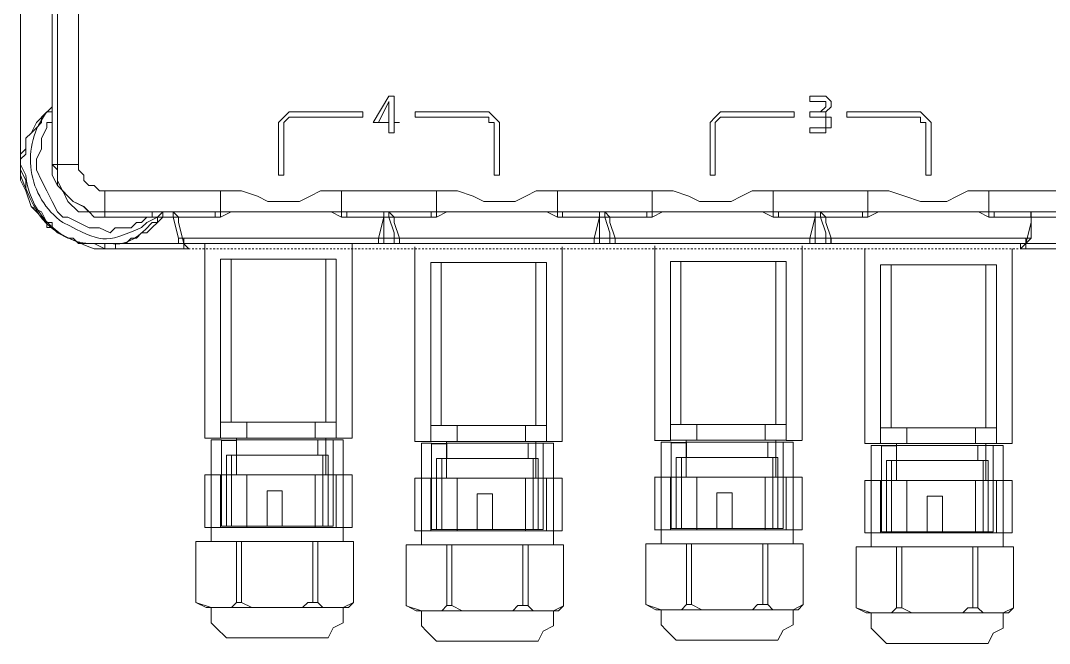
# Model space of a CAD drawing. Header units: millimetres. Extents: x 3165 to 8716, y -1118 to 2802.
# Drawn here: x 8301.3 to 8359.4, y 1011.1 to 1046.4 of the extents above; entities that cross this region are included whole.
import ezdxf

# ---------------------------------------------------------------- set-up
doc = ezdxf.new("R2010")
doc.units = ezdxf.units.MM
doc.linetypes.add('PDF_IMPORT', pattern=[1, 0.8, -0.2])
doc.layers.add('PDF_Geometry', color=7, linetype='Continuous', true_color=0x1f1916)

msp = doc.modelspace()

# ---------------------------------------------------------------- linework, layer by layer
for p, q in [((8312.593, 1022.642), (8313.464, 1022.642)), ((8324.472, 1022.457), (8325.343, 1022.457)), ((8338.021, 1022.518), (8338.893, 1022.518)), ((8349.901, 1022.333), (8350.772, 1022.333))]:
    msp.add_line(p, q)
at = {"layer": 'PDF_Geometry', "color": 0, "linetype": 'PDF_IMPORT', "lineweight": 15, "ltscale": 0.287125}
msp.add_lwpolyline([(8301.254, 1038.227), (8301.254, 1129.558)], dxfattribs=at)
at = {"layer": 'PDF_Geometry', "color": 0, "lineweight": 15}
for points in [[(8304.523, 1113.492), (8304.523, 1076.9), (8304.523, 1074.223), (8304.523, 1038.227), (8304.523, 1037.929), (8304.821, 1037.633), (8304.821, 1037.335), (8305.119, 1037.037), (8305.416, 1037.037), (8305.714, 1036.739), (8306.012, 1036.739), (8312.555, 1036.739)], [(8303.333, 1074.221), (8303.333, 1073.627), (8303.333, 1038.226), (8304.522, 1038.226)], [(8302.443, 1047.153), (8301.849, 1047.449), (8301.253, 1047.153), (8301.253, 1038.822)], [(8301.254, 1038.823), (8301.254, 1047.154), (8301.254, 1047.451), (8301.552, 1047.451)], [(8303.039, 1047.752), (8303.039, 1041.207), (8303.039, 1040.909), (8303.039, 1039.718), (8303.039, 1039.422), (8303.039, 1039.124), (8303.039, 1038.231)], [(8303.039, 1041.502), (8303.039, 1047.452)], [(8303.039, 1041.5), (8303.039, 1041.204), (8303.039, 1041.5)], [(8303.038, 1039.419), (8303.038, 1040.608), (8302.741, 1040.608), (8302.741, 1040.311), (8302.443, 1039.715), (8302.443, 1039.121), (8302.145, 1038.527), (8302.145, 1037.931), (8302.443, 1037.336), (8302.741, 1036.74), (8303.038, 1036.146), (8303.336, 1035.551), (8303.634, 1035.253), (8303.93, 1035.253), (8304.525, 1034.955), (8305.121, 1034.659), (8305.715, 1034.659), (8306.31, 1034.361), (8306.608, 1034.659), (8307.5, 1034.659), (8307.798, 1034.955), (8308.095, 1034.955), (8308.393, 1035.253)], [(8303.038, 1040.609), (8303.038, 1040.907)], [(8303.038, 1039.717), (8303.038, 1039.42)], [(8303.041, 1038.226), (8303.041, 1039.416), (8303.041, 1039.118)], [(8301.254, 1038.824), (8301.254, 1038.23), (8301.254, 1037.932), (8301.552, 1037.338), (8301.552, 1036.742), (8301.85, 1035.849), (8302.445, 1035.553), (8302.743, 1034.957), (8303.039, 1034.957), (8303.039, 1034.66), (8303.337, 1034.362), (8303.932, 1034.064), (8304.23, 1034.064), (8304.526, 1033.768), (8306.015, 1033.768), (8306.015, 1033.47)], [(8306.015, 1033.769), (8306.015, 1033.471), (8305.419, 1033.769), (8304.526, 1033.769), (8304.23, 1034.066), (8303.932, 1034.066), (8303.337, 1034.364), (8303.039, 1034.662), (8302.743, 1034.662), (8302.743, 1034.958), (8301.85, 1035.851), (8301.552, 1036.743), (8301.254, 1037.339), (8301.254, 1038.231)], [(8301.254, 1037.634), (8301.254, 1038.229), (8301.552, 1037.634)], [(8303.337, 1038.23), (8303.039, 1038.23), (8303.337, 1037.932), (8303.337, 1037.04), (8304.23, 1036.147), (8304.824, 1035.849), (8305.122, 1035.553), (8306.015, 1035.553)], [(8306.016, 1035.252), (8305.42, 1035.252), (8305.124, 1035.55), (8304.528, 1035.55), (8303.933, 1036.144), (8303.637, 1036.739), (8303.339, 1037.037), (8303.041, 1037.633), (8303.041, 1038.227)], [(8306.01, 1035.548), (8305.118, 1035.548), (8304.82, 1035.845), (8304.225, 1036.143), (8303.631, 1036.737), (8303.333, 1037.333), (8303.333, 1038.226)], [(8312.554, 1035.548), (8312.256, 1035.548), (8306.01, 1035.548), (8306.01, 1036.737)], [(8312.557, 1035.553), (8312.557, 1036.742), (8313.747, 1036.742), (8314.64, 1036.445), (8315.234, 1036.147), (8317.019, 1036.147), (8317.613, 1036.445), (8318.208, 1036.742), (8319.398, 1036.742), (8319.398, 1035.553)], [(8319.397, 1036.739), (8324.752, 1036.739)], [(8325.049, 1035.553), (8324.753, 1035.553), (8324.753, 1036.742), (8325.942, 1036.742), (8326.834, 1036.445), (8327.43, 1036.147), (8329.215, 1036.147), (8329.81, 1036.445), (8330.404, 1036.742), (8331.595, 1036.742), (8331.595, 1035.553), (8331.297, 1035.553)], [(8331.593, 1036.739), (8336.946, 1036.739)], [(8337.244, 1035.553), (8336.946, 1035.553), (8336.946, 1036.742), (8338.137, 1036.742), (8339.029, 1036.445), (8339.624, 1036.147), (8341.408, 1036.147), (8342.004, 1036.445), (8342.599, 1036.742), (8343.788, 1036.742), (8343.788, 1035.553), (8343.491, 1035.553)], [(8343.788, 1036.739), (8349.142, 1036.739)], [(8349.44, 1035.553), (8349.142, 1035.553), (8349.142, 1036.742), (8350.333, 1036.742), (8351.225, 1036.445), (8352.118, 1036.147), (8353.605, 1036.147), (8354.199, 1036.445), (8354.795, 1036.742), (8355.984, 1036.742), (8355.984, 1035.553), (8355.686, 1035.553)], [(8355.984, 1036.739), (8369.073, 1036.739)], [(8306.015, 1035.556), (8308.692, 1035.556), (8309.286, 1035.556)], [(8308.692, 1034.955), (8308.988, 1034.955), (8308.988, 1035.253), (8309.286, 1035.253), (8308.394, 1034.361), (8308.096, 1034.361), (8307.8, 1034.063), (8307.502, 1034.063), (8307.204, 1033.766), (8306.609, 1033.766), (8306.015, 1033.766)], [(8306.313, 1035.253), (8306.016, 1035.253), (8306.016, 1035.551)], [(8310.179, 1034.955), (8310.179, 1035.253), (8309.881, 1035.253), (8310.179, 1034.063), (8310.179, 1033.766), (8310.475, 1033.766), (8310.179, 1033.766), (8310.179, 1034.063), (8310.179, 1033.766), (8310.475, 1033.766), (8310.179, 1033.766), (8310.179, 1034.063), (8310.179, 1033.766), (8310.475, 1033.766), (8310.179, 1033.766), (8310.179, 1034.063), (8310.179, 1033.766), (8310.475, 1033.766), (8310.179, 1033.766), (8310.179, 1034.063), (8310.179, 1033.766), (8310.475, 1033.766), (8310.179, 1033.766), (8310.179, 1034.063), (8310.179, 1033.766), (8310.475, 1033.766), (8310.179, 1033.766), (8310.179, 1034.063), (8310.179, 1033.766), (8310.475, 1033.766), (8310.179, 1033.766), (8310.179, 1034.063), (8310.179, 1033.766), (8310.475, 1033.766), (8310.179, 1033.766), (8310.179, 1034.063), (8310.179, 1033.766), (8310.475, 1033.766), (8310.179, 1033.766), (8310.179, 1034.063), (8310.179, 1033.766), (8310.475, 1033.766), (8310.179, 1033.766), (8310.179, 1034.063), (8310.179, 1033.766), (8310.475, 1033.766), (8306.609, 1033.766)], [(8308.393, 1035.256), (8308.987, 1035.256), (8308.393, 1034.958), (8308.095, 1034.662)], [(8308.693, 1035.551), (8308.693, 1035.253), (8308.395, 1035.253), (8308.098, 1035.253)], [(8309.285, 1035.554), (8308.987, 1035.256)], [(8308.987, 1035.253), (8309.285, 1035.253), (8309.285, 1035.551), (8309.879, 1035.551), (8310.177, 1035.253)], [(8309.879, 1035.253), (8309.285, 1035.253)], [(8312.259, 1035.551), (8309.879, 1035.551)], [(8312.259, 1035.551), (8309.879, 1035.551)], [(8312.259, 1035.551), (8309.879, 1035.551)], [(8312.259, 1035.551), (8309.879, 1035.551)], [(8312.259, 1035.551), (8309.879, 1035.551)], [(8312.259, 1035.551), (8309.879, 1035.551)], [(8312.259, 1035.551), (8309.879, 1035.551)], [(8312.259, 1035.551), (8309.879, 1035.551)], [(8312.259, 1035.551), (8309.879, 1035.551)], [(8312.259, 1035.551), (8309.879, 1035.551)], [(8312.26, 1035.556), (8309.881, 1035.556)], [(8312.26, 1035.556), (8309.881, 1035.556)], [(8312.26, 1035.556), (8309.881, 1035.556)], [(8310.179, 1035.253), (8309.881, 1035.253), (8309.881, 1035.551)], [(8312.557, 1035.255), (8312.259, 1035.255), (8310.177, 1035.255), (8310.177, 1034.957), (8310.474, 1033.768), (8310.474, 1034.064), (8310.772, 1034.064)], [(8312.259, 1035.255), (8312.259, 1035.553)], [(8313.151, 1035.553), (8312.557, 1035.255), (8312.557, 1035.553), (8312.855, 1035.553)], [(8319.1, 1035.553), (8319.398, 1035.553), (8319.398, 1035.255), (8318.804, 1035.553)], [(8319.397, 1035.548), (8319.695, 1035.548), (8324.454, 1035.548), (8324.752, 1035.548)], [(8321.183, 1034.064), (8321.481, 1034.064), (8321.778, 1035.255), (8321.481, 1035.255), (8319.696, 1035.255), (8319.398, 1035.255)], [(8319.695, 1035.553), (8319.695, 1035.255)], [(8321.778, 1035.551), (8319.696, 1035.551)], [(8321.778, 1035.551), (8319.696, 1035.551)], [(8321.778, 1035.551), (8319.696, 1035.551)], [(8321.778, 1035.551), (8319.696, 1035.551)], [(8321.778, 1035.551), (8319.696, 1035.551)], [(8321.778, 1035.551), (8319.696, 1035.551)], [(8321.778, 1035.551), (8319.696, 1035.551)], [(8321.778, 1035.551), (8319.696, 1035.551)], [(8321.778, 1035.551), (8319.696, 1035.551)], [(8321.778, 1035.551), (8319.696, 1035.551)], [(8321.778, 1035.551), (8319.696, 1035.551)], [(8321.778, 1035.551), (8319.696, 1035.551)], [(8321.778, 1035.551), (8319.696, 1035.551)], [(8321.778, 1035.551), (8319.696, 1035.551)], [(8321.778, 1035.551), (8319.696, 1035.551)], [(8321.778, 1035.551), (8319.696, 1035.551)], [(8321.778, 1035.551), (8319.696, 1035.551)], [(8321.778, 1035.551), (8321.778, 1035.253), (8321.481, 1035.253)], [(8321.778, 1035.551), (8322.076, 1035.551)], [(8322.374, 1035.253), (8322.076, 1035.253), (8321.778, 1035.253), (8321.778, 1034.063), (8322.374, 1034.063), (8322.374, 1034.361), (8322.076, 1035.253), (8322.374, 1035.253), (8322.076, 1035.551)], [(8321.779, 1035.551), (8321.779, 1035.253), (8322.077, 1035.253), (8322.077, 1035.551)], [(8324.455, 1035.551), (8322.076, 1035.551)], [(8324.455, 1035.551), (8322.076, 1035.551)], [(8324.455, 1035.551), (8322.076, 1035.551)], [(8324.455, 1035.551), (8322.076, 1035.551)], [(8324.455, 1035.551), (8322.076, 1035.551)], [(8324.455, 1035.551), (8322.076, 1035.551)], [(8324.455, 1035.551), (8322.076, 1035.551)], [(8324.455, 1035.551), (8322.076, 1035.551)], [(8324.455, 1035.551), (8322.076, 1035.551)], [(8324.455, 1035.551), (8322.076, 1035.551)], [(8324.455, 1035.551), (8322.076, 1035.551)], [(8324.456, 1035.55), (8322.077, 1035.55)], [(8324.456, 1035.55), (8322.077, 1035.55)], [(8324.753, 1035.255), (8324.455, 1035.255), (8322.374, 1035.255), (8322.374, 1034.957), (8322.67, 1034.064), (8322.968, 1034.064)], [(8324.454, 1035.255), (8324.454, 1035.553)], [(8325.347, 1035.553), (8324.753, 1035.255), (8324.753, 1035.553)], [(8331.595, 1035.553), (8331.595, 1035.255), (8330.999, 1035.553)], [(8331.59, 1035.548), (8331.887, 1035.548), (8336.647, 1035.548), (8336.943, 1035.548)], [(8333.379, 1034.064), (8333.676, 1034.064), (8333.974, 1035.255), (8331.891, 1035.255), (8331.595, 1035.255)], [(8331.89, 1035.553), (8331.89, 1035.255)], [(8333.974, 1035.551), (8331.891, 1035.551)], [(8333.974, 1035.551), (8331.891, 1035.551)], [(8333.974, 1035.551), (8331.891, 1035.551)], [(8333.974, 1035.551), (8331.891, 1035.551)], [(8333.974, 1035.551), (8331.891, 1035.551)], [(8333.974, 1035.551), (8331.891, 1035.551)], [(8333.974, 1035.551), (8331.891, 1035.551)], [(8333.974, 1035.551), (8331.891, 1035.551)], [(8333.974, 1035.551), (8331.891, 1035.551)], [(8333.974, 1035.551), (8331.891, 1035.551)], [(8333.974, 1035.551), (8331.891, 1035.551)], [(8333.974, 1035.551), (8331.891, 1035.551)], [(8333.974, 1035.551), (8331.891, 1035.551)], [(8333.974, 1035.551), (8331.891, 1035.551)], [(8333.974, 1035.551), (8331.891, 1035.551)], [(8333.974, 1035.551), (8331.891, 1035.551)], [(8333.974, 1035.551), (8331.891, 1035.551)], [(8333.974, 1035.551), (8331.891, 1035.551)], [(8333.974, 1035.551), (8331.891, 1035.551)], [(8333.974, 1035.551), (8331.891, 1035.551)], [(8333.974, 1035.551), (8331.891, 1035.551)], [(8333.974, 1035.551), (8334.272, 1035.551)], [(8333.974, 1035.551), (8333.974, 1035.253), (8334.272, 1035.253), (8334.568, 1035.253), (8334.272, 1035.551)], [(8333.975, 1035.551), (8333.975, 1035.253)], [(8336.651, 1035.551), (8334.272, 1035.551)], [(8336.651, 1035.551), (8334.272, 1035.551)], [(8336.651, 1035.551), (8334.272, 1035.551)], [(8336.651, 1035.551), (8334.272, 1035.551)], [(8336.651, 1035.551), (8334.272, 1035.551)], [(8336.651, 1035.551), (8334.272, 1035.551)], [(8336.651, 1035.551), (8334.272, 1035.551)], [(8336.651, 1035.551), (8334.272, 1035.551)], [(8336.651, 1035.551), (8334.272, 1035.551)], [(8336.651, 1035.551), (8334.272, 1035.551)], [(8336.651, 1035.551), (8334.272, 1035.551)], [(8336.651, 1035.551), (8334.272, 1035.551)], [(8336.651, 1035.551), (8334.272, 1035.551)], [(8336.651, 1035.551), (8334.272, 1035.551)], [(8336.651, 1035.551), (8334.272, 1035.551)], [(8336.651, 1035.551), (8334.272, 1035.551)], [(8336.651, 1035.551), (8334.272, 1035.551)], [(8334.57, 1035.253), (8334.273, 1035.253), (8334.273, 1035.551)], [(8336.948, 1035.255), (8336.651, 1035.255), (8334.568, 1035.255), (8334.568, 1034.957), (8334.866, 1034.064), (8335.461, 1034.064)], [(8336.65, 1035.255), (8336.65, 1035.553)], [(8337.542, 1035.553), (8336.946, 1035.255), (8336.946, 1035.553)], [(8343.788, 1035.553), (8343.788, 1035.255), (8343.193, 1035.553)], [(8343.785, 1035.548), (8344.083, 1035.548), (8348.843, 1035.548), (8349.14, 1035.548)], [(8345.574, 1034.064), (8345.872, 1034.064), (8346.17, 1035.255), (8344.087, 1035.255), (8343.789, 1035.255)], [(8344.086, 1035.553), (8344.086, 1035.255)], [(8346.169, 1035.551), (8344.086, 1035.551)], [(8346.169, 1035.551), (8344.086, 1035.551)], [(8346.169, 1035.551), (8344.086, 1035.551)], [(8346.169, 1035.551), (8344.086, 1035.551)], [(8346.169, 1035.551), (8344.086, 1035.551)], [(8346.169, 1035.551), (8344.086, 1035.551)], [(8346.169, 1035.551), (8344.086, 1035.551)], [(8346.169, 1035.551), (8344.086, 1035.551)], [(8346.169, 1035.551), (8344.086, 1035.551)], [(8346.169, 1035.551), (8344.086, 1035.551)], [(8346.169, 1035.551), (8344.086, 1035.551)], [(8346.169, 1035.551), (8344.086, 1035.551)], [(8346.169, 1035.551), (8344.086, 1035.551)], [(8346.169, 1035.551), (8344.086, 1035.551)], [(8346.169, 1035.551), (8344.086, 1035.551)], [(8346.169, 1035.551), (8344.086, 1035.551)], [(8346.169, 1035.551), (8344.086, 1035.551)], [(8346.169, 1035.551), (8344.086, 1035.551)], [(8346.169, 1035.551), (8344.086, 1035.551)], [(8346.169, 1035.551), (8344.086, 1035.551)], [(8346.169, 1035.551), (8344.086, 1035.551)], [(8346.169, 1035.551), (8346.465, 1035.551)], [(8346.17, 1034.063), (8346.17, 1035.253), (8346.17, 1035.551), (8346.17, 1035.253), (8346.467, 1035.253), (8346.467, 1035.551)], [(8346.467, 1035.252), (8346.17, 1035.252)], [(8348.846, 1035.551), (8346.465, 1035.551)], [(8348.846, 1035.551), (8346.465, 1035.551)], [(8348.846, 1035.551), (8346.465, 1035.551)], [(8348.846, 1035.551), (8346.465, 1035.551)], [(8348.846, 1035.551), (8346.465, 1035.551)], [(8348.846, 1035.551), (8346.465, 1035.551)], [(8348.846, 1035.551), (8346.465, 1035.551)], [(8348.846, 1035.551), (8346.465, 1035.551)], [(8348.846, 1035.551), (8346.465, 1035.551)], [(8348.846, 1035.551), (8346.465, 1035.551)], [(8348.846, 1035.551), (8346.465, 1035.551)], [(8348.846, 1035.551), (8346.465, 1035.551)], [(8348.846, 1035.551), (8346.465, 1035.551)], [(8348.846, 1035.551), (8346.465, 1035.551)], [(8348.846, 1035.551), (8346.465, 1035.551)], [(8348.846, 1035.551), (8346.465, 1035.551)], [(8348.846, 1035.551), (8346.465, 1035.551)], [(8346.467, 1035.253), (8346.765, 1035.253), (8346.467, 1035.253), (8346.765, 1034.361), (8346.765, 1034.063)], [(8346.766, 1035.253), (8346.468, 1035.551)], [(8349.144, 1035.255), (8348.847, 1035.255), (8346.765, 1035.255), (8346.765, 1034.957), (8347.063, 1034.064), (8347.359, 1034.064)], [(8348.846, 1035.255), (8348.846, 1035.553)], [(8349.737, 1035.553), (8349.142, 1035.255), (8349.142, 1035.553)], [(8355.984, 1035.553), (8355.984, 1035.255), (8355.39, 1035.553)], [(8355.98, 1035.55), (8356.278, 1035.55), (8368.77, 1035.55), (8369.068, 1035.55)], [(8357.77, 1034.064), (8358.068, 1034.064), (8358.068, 1033.768), (8358.365, 1034.957), (8358.365, 1035.255), (8356.283, 1035.255), (8355.985, 1035.255)], [(8356.282, 1035.553), (8356.282, 1035.255)], [(8358.363, 1035.551), (8356.282, 1035.551)], [(8358.363, 1035.551), (8356.282, 1035.551)], [(8358.363, 1035.551), (8356.282, 1035.551)], [(8358.363, 1035.551), (8356.282, 1035.551)], [(8358.363, 1035.551), (8356.282, 1035.551)], [(8358.363, 1035.551), (8356.282, 1035.551)], [(8358.363, 1035.551), (8356.282, 1035.551)], [(8358.363, 1035.551), (8356.282, 1035.551)], [(8358.363, 1035.551), (8356.282, 1035.551)], [(8358.363, 1035.551), (8356.282, 1035.551)], [(8358.363, 1035.551), (8356.282, 1035.551)], [(8358.363, 1035.551), (8356.282, 1035.551)], [(8358.363, 1035.551), (8356.282, 1035.551)], [(8358.363, 1035.551), (8356.282, 1035.551)], [(8358.363, 1035.551), (8356.282, 1035.551)], [(8358.363, 1035.551), (8356.282, 1035.551)], [(8358.363, 1035.551), (8356.282, 1035.551)], [(8358.068, 1033.766), (8358.068, 1034.063), (8358.365, 1034.063), (8358.068, 1033.766), (8358.365, 1034.063), (8358.068, 1033.766), (8358.365, 1034.063), (8358.068, 1033.766), (8358.365, 1034.063), (8358.068, 1033.766), (8358.365, 1034.063), (8358.068, 1033.766), (8358.365, 1034.063), (8358.068, 1033.766), (8358.365, 1034.063), (8358.068, 1033.766), (8358.365, 1034.063), (8358.068, 1033.766), (8358.365, 1034.063), (8358.068, 1033.766), (8358.365, 1034.063), (8358.068, 1033.766), (8358.365, 1034.063), (8358.365, 1035.253), (8358.365, 1034.955)], [(8358.363, 1035.551), (8358.363, 1035.253)], [(8358.363, 1035.551), (8360.744, 1035.551), (8361.041, 1035.551), (8361.339, 1035.551)], [(8360.746, 1035.253), (8360.448, 1035.253), (8358.365, 1035.253), (8358.365, 1035.551)], [(8310.475, 1033.766), (8310.475, 1034.063), (8310.179, 1034.063)], [(8321.778, 1033.766), (8321.778, 1034.063), (8321.481, 1034.063), (8321.481, 1033.766), (8321.481, 1034.063), (8321.481, 1033.766), (8321.183, 1033.766), (8310.474, 1033.766), (8310.474, 1033.468), (8310.772, 1033.468)], [(8322.374, 1033.766), (8322.374, 1034.063), (8322.67, 1034.063), (8322.67, 1033.766), (8322.67, 1034.063)], [(8322.67, 1034.063), (8322.67, 1033.766), (8322.968, 1033.766)], [(8333.379, 1033.766), (8333.676, 1033.766), (8333.676, 1034.063)], [(8333.676, 1034.063), (8333.676, 1033.766), (8333.676, 1034.063), (8333.974, 1034.063)], [(8333.974, 1033.766), (8333.974, 1034.063)], [(8334.568, 1033.766), (8334.568, 1034.063), (8334.866, 1034.063), (8334.866, 1033.766), (8334.866, 1034.063)], [(8334.866, 1034.063), (8334.866, 1033.766), (8335.164, 1033.766)], [(8345.574, 1033.766), (8345.872, 1033.766), (8345.872, 1034.063)], [(8345.872, 1034.061), (8345.872, 1033.765), (8345.872, 1034.061), (8346.17, 1034.061), (8346.17, 1033.765)], [(8346.169, 1034.063), (8346.763, 1034.063)], [(8346.765, 1033.765), (8346.765, 1034.061), (8347.063, 1034.061), (8347.063, 1033.765), (8347.063, 1034.061)], [(8347.057, 1034.061), (8347.057, 1033.765), (8347.353, 1033.765)], [(8358.365, 1034.063), (8358.068, 1033.766), (8361.935, 1033.766)], [(8305.122, 1033.766), (8306.015, 1033.766), (8306.311, 1033.766)], [(8305.419, 1033.468), (8306.015, 1033.468)], [(8306.016, 1033.47), (8305.718, 1033.47)], [(8310.471, 1033.766), (8310.769, 1033.468), (8306.605, 1033.468), (8306.01, 1033.468)], [(8306.609, 1033.47), (8306.609, 1033.768)], [(8321.179, 1033.765), (8310.47, 1033.765)], [(8321.179, 1033.765), (8310.47, 1033.765)], [(8321.179, 1033.765), (8310.47, 1033.765)], [(8321.179, 1033.765), (8310.47, 1033.765)], [(8321.179, 1033.765), (8310.47, 1033.765)], [(8321.179, 1033.765), (8310.47, 1033.765)], [(8321.179, 1033.765), (8310.47, 1033.765)], [(8321.179, 1033.765), (8310.47, 1033.765)], [(8321.179, 1033.765), (8310.47, 1033.765)], [(8321.179, 1033.765), (8310.47, 1033.765)], [(8321.179, 1033.765), (8310.47, 1033.765)], [(8321.179, 1033.765), (8310.47, 1033.765)], [(8321.179, 1033.765), (8310.47, 1033.765)], [(8321.179, 1033.765), (8310.47, 1033.765)], [(8321.179, 1033.765), (8310.47, 1033.765)], [(8321.179, 1033.765), (8310.47, 1033.765)], [(8310.773, 1033.47), (8310.475, 1033.47), (8310.475, 1033.768)], [(8311.07, 1033.766), (8311.664, 1033.766)], [(8311.07, 1033.766), (8311.664, 1033.766)], [(8311.07, 1033.766), (8311.664, 1033.766)], [(8311.07, 1033.766), (8311.664, 1033.766)], [(8311.07, 1033.766), (8311.664, 1033.766)], [(8311.07, 1033.766), (8311.664, 1033.766)], [(8311.07, 1033.766), (8311.664, 1033.766)], [(8311.07, 1033.766), (8311.664, 1033.766)], [(8311.07, 1033.766), (8311.664, 1033.766)], [(8311.07, 1033.766), (8311.664, 1033.766)], [(8311.07, 1033.766), (8311.664, 1033.766)], [(8311.07, 1033.766), (8311.664, 1033.766)], [(8311.07, 1033.766), (8311.664, 1033.766)], [(8311.07, 1033.766), (8311.664, 1033.766)], [(8311.07, 1033.766), (8311.664, 1033.766)], [(8311.07, 1033.766), (8311.664, 1033.766)], [(8311.07, 1033.766), (8311.664, 1033.766)], [(8320.589, 1033.766), (8311.07, 1033.766)], [(8320.589, 1033.766), (8311.07, 1033.766)], [(8320.589, 1033.766), (8311.07, 1033.766)], [(8320.589, 1033.766), (8311.07, 1033.766)], [(8320.589, 1033.766), (8311.07, 1033.766)], [(8320.589, 1033.766), (8311.07, 1033.766)], [(8320.589, 1033.766), (8311.07, 1033.766)], [(8320.589, 1033.766), (8311.07, 1033.766)], [(8320.589, 1033.766), (8311.07, 1033.766)], [(8320.589, 1033.766), (8311.07, 1033.766)], [(8320.589, 1033.766), (8311.07, 1033.766)], [(8320.589, 1033.766), (8311.07, 1033.766)], [(8320.589, 1033.766), (8311.07, 1033.766)], [(8320.589, 1033.766), (8311.07, 1033.766)], [(8320.589, 1033.766), (8311.07, 1033.766)], [(8320.589, 1033.766), (8311.07, 1033.766)], [(8320.589, 1033.766), (8311.07, 1033.766)], [(8320.589, 1033.766), (8311.07, 1033.766)], [(8320.589, 1033.766), (8311.07, 1033.766)], [(8320.589, 1033.766), (8311.07, 1033.766)], [(8320.589, 1033.766), (8311.07, 1033.766)], [(8311.666, 1033.766), (8311.666, 1022.759)], [(8319.993, 1033.766), (8320.589, 1033.766)], [(8319.993, 1033.766), (8320.589, 1033.766)], [(8319.993, 1033.766), (8320.589, 1033.766)], [(8319.993, 1033.766), (8320.589, 1033.766)], [(8319.993, 1033.766), (8320.589, 1033.766)], [(8319.993, 1033.766), (8320.589, 1033.766)], [(8319.993, 1033.766), (8320.589, 1033.766)], [(8319.993, 1033.766), (8320.589, 1033.766)], [(8319.993, 1033.766), (8320.589, 1033.766)], [(8319.993, 1033.766), (8320.589, 1033.766)], [(8319.993, 1033.766), (8320.589, 1033.766)], [(8319.993, 1033.766), (8320.589, 1033.766)], [(8319.993, 1033.766), (8320.589, 1033.766)], [(8319.993, 1033.766), (8320.589, 1033.766)], [(8319.993, 1033.766), (8320.589, 1033.766)], [(8319.993, 1033.766), (8320.589, 1033.766)], [(8319.993, 1033.766), (8320.589, 1033.766)], [(8319.993, 1033.766), (8320.589, 1033.766)], [(8319.993, 1033.766), (8320.589, 1033.766)], [(8319.993, 1033.766), (8320.589, 1033.766)], [(8319.993, 1033.766), (8320.589, 1033.766)], [(8319.994, 1022.759), (8319.994, 1033.766)], [(8322.965, 1033.766), (8322.371, 1033.766), (8321.775, 1033.766), (8321.18, 1033.766)], [(8333.379, 1033.766), (8322.968, 1033.766)], [(8333.379, 1033.766), (8322.968, 1033.766)], [(8333.379, 1033.766), (8322.968, 1033.766)], [(8333.379, 1033.766), (8322.968, 1033.766)], [(8333.379, 1033.766), (8322.968, 1033.766)], [(8333.379, 1033.766), (8322.968, 1033.766)], [(8333.379, 1033.766), (8322.968, 1033.766)], [(8333.379, 1033.766), (8322.968, 1033.766)], [(8333.379, 1033.766), (8322.968, 1033.766)], [(8333.379, 1033.766), (8322.968, 1033.766)], [(8333.379, 1033.766), (8322.968, 1033.766)], [(8333.379, 1033.766), (8322.968, 1033.766)], [(8333.379, 1033.766), (8322.968, 1033.766)], [(8333.379, 1033.766), (8322.968, 1033.766)], [(8333.379, 1033.766), (8322.968, 1033.766)], [(8333.379, 1033.766), (8322.968, 1033.766)], [(8333.379, 1033.766), (8322.968, 1033.766)], [(8323.265, 1033.766), (8323.859, 1033.766)], [(8323.265, 1033.766), (8323.859, 1033.766)], [(8323.265, 1033.766), (8323.859, 1033.766)], [(8323.265, 1033.766), (8323.859, 1033.766)], [(8323.265, 1033.766), (8323.859, 1033.766)], [(8323.265, 1033.766), (8323.859, 1033.766)], [(8323.265, 1033.766), (8323.859, 1033.766)], [(8323.265, 1033.766), (8323.859, 1033.766)], [(8323.265, 1033.766), (8323.859, 1033.766)], [(8323.265, 1033.766), (8323.859, 1033.766)], [(8323.265, 1033.766), (8323.859, 1033.766)], [(8323.265, 1033.766), (8323.859, 1033.766)], [(8323.265, 1033.766), (8323.859, 1033.766)], [(8323.265, 1033.766), (8323.859, 1033.766)], [(8323.265, 1033.766), (8323.859, 1033.766)], [(8323.265, 1033.766), (8323.859, 1033.766)], [(8323.265, 1033.766), (8323.859, 1033.766)], [(8332.782, 1033.766), (8323.265, 1033.766)], [(8332.782, 1033.766), (8323.265, 1033.766)], [(8332.782, 1033.766), (8323.265, 1033.766)], [(8332.782, 1033.766), (8323.265, 1033.766)], [(8332.782, 1033.766), (8323.265, 1033.766)], [(8332.782, 1033.766), (8323.265, 1033.766)], [(8332.782, 1033.766), (8323.265, 1033.766)], [(8332.782, 1033.766), (8323.265, 1033.766)], [(8332.782, 1033.766), (8323.265, 1033.766)], [(8332.782, 1033.766), (8323.265, 1033.766)], [(8332.782, 1033.766), (8323.265, 1033.766)], [(8332.782, 1033.766), (8323.265, 1033.766)], [(8332.782, 1033.766), (8323.265, 1033.766)], [(8332.782, 1033.766), (8323.265, 1033.766)], [(8332.782, 1033.766), (8323.265, 1033.766)], [(8332.782, 1033.766), (8323.265, 1033.766)], [(8332.782, 1033.766), (8323.265, 1033.766)], [(8332.782, 1033.766), (8323.265, 1033.766)], [(8332.782, 1033.766), (8323.265, 1033.766)], [(8332.782, 1033.766), (8323.265, 1033.766)], [(8332.782, 1033.766), (8323.265, 1033.766)], [(8323.545, 1033.581), (8323.545, 1022.574)], [(8331.874, 1022.574), (8331.874, 1033.581)], [(8332.188, 1033.766), (8332.782, 1033.766)], [(8332.188, 1033.766), (8332.782, 1033.766)], [(8332.188, 1033.766), (8332.782, 1033.766)], [(8332.188, 1033.766), (8332.782, 1033.766)], [(8332.188, 1033.766), (8332.782, 1033.766)], [(8332.188, 1033.766), (8332.782, 1033.766)], [(8332.188, 1033.766), (8332.782, 1033.766)], [(8332.188, 1033.766), (8332.782, 1033.766)], [(8332.188, 1033.766), (8332.782, 1033.766)], [(8332.188, 1033.766), (8332.782, 1033.766)], [(8332.188, 1033.766), (8332.782, 1033.766)], [(8332.188, 1033.766), (8332.782, 1033.766)], [(8332.188, 1033.766), (8332.782, 1033.766)], [(8335.161, 1033.766), (8334.565, 1033.766), (8333.971, 1033.766), (8333.376, 1033.766)], [(8345.574, 1033.766), (8335.164, 1033.766)], [(8345.574, 1033.766), (8335.164, 1033.766)], [(8345.574, 1033.766), (8335.164, 1033.766)], [(8345.574, 1033.766), (8335.164, 1033.766)], [(8345.574, 1033.766), (8335.164, 1033.766)], [(8345.574, 1033.766), (8335.164, 1033.766)], [(8345.574, 1033.766), (8335.164, 1033.766)], [(8345.574, 1033.766), (8335.164, 1033.766)], [(8345.574, 1033.766), (8335.164, 1033.766)], [(8345.574, 1033.766), (8335.164, 1033.766)], [(8345.574, 1033.766), (8335.164, 1033.766)], [(8345.574, 1033.766), (8335.164, 1033.766)], [(8345.574, 1033.766), (8335.164, 1033.766)], [(8345.574, 1033.766), (8335.164, 1033.766)], [(8345.574, 1033.766), (8335.164, 1033.766)], [(8345.574, 1033.766), (8335.164, 1033.766)], [(8345.574, 1033.766), (8335.164, 1033.766)], [(8335.459, 1033.766), (8336.055, 1033.766)], [(8335.459, 1033.766), (8336.055, 1033.766)], [(8335.459, 1033.766), (8336.055, 1033.766)], [(8335.459, 1033.766), (8336.055, 1033.766)], [(8335.459, 1033.766), (8336.055, 1033.766)], [(8335.459, 1033.766), (8336.055, 1033.766)], [(8335.459, 1033.766), (8336.055, 1033.766)], [(8335.459, 1033.766), (8336.055, 1033.766)], [(8335.459, 1033.766), (8336.055, 1033.766)], [(8335.459, 1033.766), (8336.055, 1033.766)], [(8335.459, 1033.766), (8336.055, 1033.766)], [(8335.459, 1033.766), (8336.055, 1033.766)], [(8335.459, 1033.766), (8336.055, 1033.766)], [(8335.459, 1033.766), (8336.055, 1033.766)], [(8335.459, 1033.766), (8336.055, 1033.766)], [(8335.459, 1033.766), (8336.055, 1033.766)], [(8335.459, 1033.766), (8336.055, 1033.766)], [(8344.978, 1033.766), (8335.459, 1033.766)], [(8344.978, 1033.766), (8335.459, 1033.766)], [(8344.978, 1033.766), (8335.459, 1033.766)], [(8344.978, 1033.766), (8335.459, 1033.766)], [(8344.978, 1033.766), (8335.459, 1033.766)], [(8344.978, 1033.766), (8335.459, 1033.766)], [(8344.978, 1033.766), (8335.459, 1033.766)], [(8344.978, 1033.766), (8335.459, 1033.766)], [(8344.978, 1033.766), (8335.459, 1033.766)], [(8344.978, 1033.766), (8335.459, 1033.766)], [(8344.978, 1033.766), (8335.459, 1033.766)], [(8344.978, 1033.766), (8335.459, 1033.766)], [(8344.978, 1033.766), (8335.459, 1033.766)], [(8344.978, 1033.766), (8335.459, 1033.766)], [(8344.978, 1033.766), (8335.459, 1033.766)], [(8344.978, 1033.766), (8335.459, 1033.766)], [(8344.978, 1033.766), (8335.459, 1033.766)], [(8344.978, 1033.766), (8335.459, 1033.766)], [(8344.978, 1033.766), (8335.459, 1033.766)], [(8344.978, 1033.766), (8335.459, 1033.766)], [(8344.978, 1033.766), (8335.459, 1033.766)], [(8337.094, 1033.642), (8337.094, 1022.634)], [(8344.384, 1033.766), (8344.978, 1033.766)], [(8344.384, 1033.766), (8344.978, 1033.766)], [(8344.384, 1033.766), (8344.978, 1033.766)], [(8344.384, 1033.766), (8344.978, 1033.766)], [(8344.384, 1033.766), (8344.978, 1033.766)], [(8344.384, 1033.766), (8344.978, 1033.766)], [(8344.384, 1033.766), (8344.978, 1033.766)], [(8344.384, 1033.766), (8344.978, 1033.766)], [(8344.384, 1033.766), (8344.978, 1033.766)], [(8344.384, 1033.766), (8344.978, 1033.766)], [(8344.384, 1033.766), (8344.978, 1033.766)], [(8344.384, 1033.766), (8344.978, 1033.766)], [(8344.384, 1033.766), (8344.978, 1033.766)], [(8344.384, 1033.766), (8344.978, 1033.766)], [(8344.384, 1033.766), (8344.978, 1033.766)], [(8344.384, 1033.766), (8344.978, 1033.766)], [(8344.384, 1033.766), (8344.978, 1033.766)], [(8344.384, 1033.766), (8344.978, 1033.766)], [(8344.384, 1033.766), (8344.978, 1033.766)], [(8344.384, 1033.766), (8344.978, 1033.766)], [(8344.384, 1033.766), (8344.978, 1033.766)], [(8345.423, 1022.634), (8345.423, 1033.642)], [(8347.356, 1033.766), (8346.762, 1033.766), (8346.167, 1033.766), (8345.571, 1033.766)], [(8357.764, 1033.765), (8347.353, 1033.765)], [(8357.764, 1033.765), (8347.353, 1033.765)], [(8357.764, 1033.765), (8347.353, 1033.765)], [(8357.764, 1033.765), (8347.353, 1033.765)], [(8357.764, 1033.765), (8347.353, 1033.765)], [(8357.764, 1033.765), (8347.353, 1033.765)], [(8357.764, 1033.765), (8347.353, 1033.765)], [(8357.764, 1033.765), (8347.353, 1033.765)], [(8357.764, 1033.765), (8347.353, 1033.765)], [(8357.764, 1033.765), (8347.353, 1033.765)], [(8357.764, 1033.765), (8347.353, 1033.765)], [(8357.764, 1033.765), (8347.353, 1033.765)], [(8357.764, 1033.765), (8347.353, 1033.765)], [(8357.764, 1033.765), (8347.353, 1033.765)], [(8357.764, 1033.765), (8347.353, 1033.765)], [(8357.764, 1033.765), (8347.353, 1033.765)], [(8357.764, 1033.765), (8347.353, 1033.765)], [(8357.174, 1033.766), (8347.656, 1033.766)], [(8357.174, 1033.766), (8347.656, 1033.766)], [(8357.174, 1033.766), (8347.656, 1033.766)], [(8357.174, 1033.766), (8347.656, 1033.766)], [(8357.174, 1033.766), (8347.656, 1033.766)], [(8357.174, 1033.766), (8347.656, 1033.766)], [(8357.174, 1033.766), (8347.656, 1033.766)], [(8357.174, 1033.766), (8347.656, 1033.766)], [(8357.174, 1033.766), (8347.656, 1033.766)], [(8357.174, 1033.766), (8347.656, 1033.766)], [(8357.174, 1033.766), (8347.656, 1033.766)], [(8357.174, 1033.766), (8347.656, 1033.766)], [(8357.174, 1033.766), (8347.656, 1033.766)], [(8357.174, 1033.766), (8347.656, 1033.766)], [(8357.174, 1033.766), (8347.656, 1033.766)], [(8357.174, 1033.766), (8347.656, 1033.766)], [(8357.174, 1033.766), (8347.656, 1033.766)], [(8357.174, 1033.766), (8347.656, 1033.766)], [(8357.174, 1033.766), (8347.656, 1033.766)], [(8357.174, 1033.766), (8347.656, 1033.766)], [(8357.174, 1033.766), (8347.656, 1033.766)], [(8347.656, 1033.766), (8347.954, 1033.766)], [(8347.656, 1033.766), (8347.954, 1033.766)], [(8347.656, 1033.766), (8347.954, 1033.766)], [(8347.656, 1033.766), (8347.954, 1033.766)], [(8347.656, 1033.766), (8347.954, 1033.766)], [(8347.656, 1033.766), (8347.954, 1033.766)], [(8347.656, 1033.766), (8347.954, 1033.766)], [(8347.656, 1033.766), (8347.954, 1033.766)], [(8347.656, 1033.766), (8347.954, 1033.766)], [(8347.656, 1033.766), (8347.954, 1033.766)], [(8347.656, 1033.766), (8347.954, 1033.766)], [(8347.656, 1033.766), (8347.954, 1033.766)], [(8347.656, 1033.766), (8347.954, 1033.766)], [(8347.656, 1033.766), (8347.954, 1033.766)], [(8347.656, 1033.766), (8347.954, 1033.766)], [(8347.656, 1033.766), (8347.954, 1033.766)], [(8347.656, 1033.766), (8347.954, 1033.766)], [(8347.656, 1033.766), (8347.954, 1033.766)], [(8347.656, 1033.766), (8347.954, 1033.766)], [(8347.656, 1033.766), (8347.954, 1033.766)], [(8347.656, 1033.766), (8347.954, 1033.766)], [(8347.954, 1033.766), (8348.25, 1033.766)], [(8347.954, 1033.766), (8348.25, 1033.766)], [(8347.954, 1033.766), (8348.25, 1033.766)], [(8347.954, 1033.766), (8348.25, 1033.766)], [(8347.954, 1033.766), (8348.25, 1033.766)], [(8347.954, 1033.766), (8348.25, 1033.766)], [(8347.954, 1033.766), (8348.25, 1033.766)], [(8347.954, 1033.766), (8348.25, 1033.766)], [(8347.954, 1033.766), (8348.25, 1033.766)], [(8347.954, 1033.766), (8348.25, 1033.766)], [(8347.954, 1033.766), (8348.25, 1033.766)], [(8347.954, 1033.766), (8348.25, 1033.766)], [(8347.954, 1033.766), (8348.25, 1033.766)], [(8347.954, 1033.766), (8348.25, 1033.766)], [(8347.954, 1033.766), (8348.25, 1033.766)], [(8347.954, 1033.766), (8348.25, 1033.766)], [(8347.954, 1033.766), (8348.25, 1033.766)], [(8348.974, 1033.457), (8348.974, 1022.449)], [(8356.578, 1033.766), (8357.174, 1033.766)], [(8356.578, 1033.766), (8357.174, 1033.766)], [(8356.578, 1033.766), (8357.174, 1033.766)], [(8356.578, 1033.766), (8357.174, 1033.766)], [(8356.578, 1033.766), (8357.174, 1033.766)], [(8356.578, 1033.766), (8357.174, 1033.766)], [(8356.578, 1033.766), (8357.174, 1033.766)], [(8356.578, 1033.766), (8357.174, 1033.766)], [(8356.578, 1033.766), (8357.174, 1033.766)], [(8356.578, 1033.766), (8357.174, 1033.766)], [(8356.578, 1033.766), (8357.174, 1033.766)], [(8356.578, 1033.766), (8357.174, 1033.766)], [(8356.578, 1033.766), (8357.174, 1033.766)], [(8356.578, 1033.766), (8357.174, 1033.766)], [(8356.578, 1033.766), (8357.174, 1033.766)], [(8356.578, 1033.766), (8357.174, 1033.766)], [(8356.578, 1033.766), (8357.174, 1033.766)], [(8356.578, 1033.766), (8357.174, 1033.766)], [(8356.578, 1033.766), (8357.174, 1033.766)], [(8356.578, 1033.766), (8357.174, 1033.766)], [(8356.578, 1033.766), (8357.174, 1033.766)], [(8357.302, 1022.449), (8357.302, 1033.457)], [(8357.764, 1033.765), (8358.062, 1033.765)], [(8367.286, 1033.766), (8367.286, 1033.468), (8363.122, 1033.468), (8361.932, 1033.468), (8357.767, 1033.468), (8357.767, 1033.766)], [(8357.769, 1033.468), (8358.067, 1033.766)], [(8358.068, 1033.768), (8358.068, 1033.47), (8357.77, 1033.47)], [(8311.664, 1022.758), (8312.557, 1022.758), (8312.557, 1023.65), (8312.557, 1032.874), (8319.1, 1032.874), (8319.1, 1023.65), (8319.1, 1022.758), (8319.993, 1022.758)], [(8313.151, 1032.875), (8313.151, 1023.652)], [(8318.506, 1032.875), (8318.506, 1023.652)], [(8323.544, 1022.573), (8324.436, 1022.573), (8324.436, 1023.465), (8324.436, 1032.689), (8330.98, 1032.689), (8330.98, 1023.465), (8330.98, 1022.573), (8331.872, 1022.573)], [(8325.031, 1032.69), (8325.031, 1023.467)], [(8330.385, 1032.69), (8330.385, 1023.467)], [(8337.093, 1022.633), (8337.985, 1022.633), (8337.985, 1023.525), (8337.985, 1032.749), (8344.529, 1032.749), (8344.529, 1023.525), (8344.529, 1022.633), (8345.421, 1022.633)], [(8338.58, 1032.751), (8338.58, 1023.527)], [(8343.935, 1032.751), (8343.935, 1023.527)], [(8348.972, 1022.448), (8349.865, 1022.448), (8349.865, 1023.34), (8349.865, 1032.564), (8356.408, 1032.564), (8356.408, 1023.34), (8356.408, 1022.448), (8357.301, 1022.448)], [(8350.459, 1032.566), (8350.459, 1023.342)], [(8355.814, 1032.566), (8355.814, 1023.342)], [(8312.557, 1023.653), (8314.044, 1023.653)], [(8317.911, 1023.653), (8319.1, 1023.653)], [(8337.985, 1023.528), (8339.472, 1023.528)], [(8343.34, 1023.528), (8344.529, 1023.528)], [(8324.436, 1023.468), (8325.923, 1023.468)], [(8329.791, 1023.468), (8330.98, 1023.468)], [(8349.865, 1023.343), (8351.352, 1023.343)], [(8355.22, 1023.343), (8356.408, 1023.343)], [(8319.492, 1016.913), (8319.492, 1022.658), (8318.918, 1022.658), (8318.918, 1017.775), (8312.601, 1017.775), (8312.601, 1022.658), (8312.027, 1022.658), (8312.027, 1016.913)], [(8312.557, 1022.761), (8314.044, 1022.761)], [(8313.449, 1022.759), (8313.449, 1020.676)], [(8317.911, 1022.761), (8319.1, 1022.761)], [(8318.918, 1022.658), (8318.056, 1022.658)], [(8318.506, 1022.759), (8318.506, 1020.676)], [(8331.371, 1016.728), (8331.371, 1022.473), (8330.797, 1022.473), (8330.797, 1017.59), (8324.48, 1017.59), (8324.48, 1022.473), (8323.907, 1022.473), (8323.907, 1016.728)], [(8324.436, 1022.576), (8325.923, 1022.576)], [(8325.329, 1022.574), (8325.329, 1020.491)], [(8329.791, 1022.576), (8330.98, 1022.576)], [(8330.797, 1022.473), (8329.936, 1022.473)], [(8330.385, 1022.574), (8330.385, 1020.491)], [(8344.921, 1016.788), (8344.921, 1022.533), (8344.347, 1022.533), (8344.347, 1017.65), (8338.03, 1017.65), (8338.03, 1022.533), (8337.456, 1022.533), (8337.456, 1016.788)], [(8337.985, 1022.636), (8339.472, 1022.636)], [(8338.878, 1022.634), (8338.878, 1020.551)], [(8343.34, 1022.636), (8344.529, 1022.636)], [(8344.347, 1022.533), (8343.485, 1022.533)], [(8343.935, 1022.634), (8343.935, 1020.551)], [(8356.8, 1016.603), (8356.8, 1022.348), (8356.226, 1022.348), (8356.226, 1017.465), (8349.909, 1017.465), (8349.909, 1022.348), (8349.335, 1022.348), (8349.335, 1016.603)], [(8349.865, 1022.451), (8351.352, 1022.451)], [(8350.757, 1022.449), (8350.757, 1020.366)], [(8355.22, 1022.451), (8356.408, 1022.451)], [(8356.226, 1022.348), (8355.365, 1022.348)], [(8355.814, 1022.449), (8355.814, 1020.366)], [(8312.887, 1017.775), (8312.887, 1021.796), (8313.462, 1021.796)], [(8313.175, 1017.775), (8313.175, 1021.796)], [(8318.632, 1017.775), (8318.632, 1021.796), (8318.056, 1021.796)], [(8318.344, 1017.775), (8318.344, 1021.796)], [(8324.767, 1017.59), (8324.767, 1021.611), (8325.342, 1021.611)], [(8325.054, 1017.59), (8325.054, 1021.611)], [(8330.511, 1017.59), (8330.511, 1021.611), (8329.936, 1021.611)], [(8330.224, 1017.59), (8330.224, 1021.611)], [(8338.316, 1017.65), (8338.316, 1021.671), (8338.891, 1021.671)], [(8338.604, 1017.65), (8338.604, 1021.671)], [(8344.06, 1017.65), (8344.06, 1021.671), (8343.485, 1021.671)], [(8343.773, 1017.65), (8343.773, 1021.671)], [(8350.195, 1017.465), (8350.195, 1021.487), (8350.771, 1021.487)], [(8350.483, 1017.465), (8350.483, 1021.487)], [(8355.94, 1017.465), (8355.94, 1021.487), (8355.365, 1021.487)], [(8355.652, 1017.465), (8355.652, 1021.487)], [(8311.664, 1020.678), (8312.557, 1020.678)], [(8311.666, 1020.676), (8311.666, 1017.702)], [(8314.044, 1020.678), (8312.557, 1020.678), (8312.557, 1017.704), (8314.044, 1017.704)], [(8317.911, 1020.678), (8319.1, 1020.678)], [(8319.993, 1020.678), (8319.1, 1020.678), (8319.1, 1017.704), (8319.993, 1017.704)], [(8319.994, 1017.702), (8319.994, 1020.676)], [(8323.544, 1020.493), (8324.436, 1020.493)], [(8323.545, 1020.491), (8323.545, 1017.517)], [(8325.923, 1020.493), (8324.436, 1020.493), (8324.436, 1017.519), (8325.923, 1017.519)], [(8329.791, 1020.493), (8330.98, 1020.493)], [(8331.872, 1020.493), (8330.98, 1020.493), (8330.98, 1017.519), (8331.872, 1017.519)], [(8331.874, 1017.517), (8331.874, 1020.491)], [(8337.093, 1020.553), (8337.985, 1020.553)], [(8337.094, 1020.551), (8337.094, 1017.578)], [(8339.472, 1020.553), (8337.985, 1020.553), (8337.985, 1017.579), (8339.472, 1017.579)], [(8343.34, 1020.553), (8344.529, 1020.553)], [(8345.421, 1020.553), (8344.529, 1020.553), (8344.529, 1017.579), (8345.421, 1017.579)], [(8345.423, 1017.578), (8345.423, 1020.551)], [(8348.972, 1020.368), (8349.865, 1020.368)], [(8348.974, 1020.366), (8348.974, 1017.393)], [(8351.352, 1020.368), (8349.865, 1020.368), (8349.865, 1017.394), (8351.352, 1017.394)], [(8355.22, 1020.368), (8356.408, 1020.368)], [(8357.301, 1020.368), (8356.408, 1020.368), (8356.408, 1017.394), (8357.301, 1017.394)], [(8357.302, 1017.393), (8357.302, 1020.366)], [(8315.186, 1019.785), (8316.047, 1019.785)], [(8315.186, 1019.785), (8316.047, 1019.785)], [(8315.186, 1019.785), (8316.047, 1019.785)], [(8315.186, 1019.785), (8316.047, 1019.785)], [(8315.186, 1019.785), (8316.047, 1019.785)], [(8315.186, 1019.785), (8316.047, 1019.785)], [(8315.186, 1019.785), (8316.047, 1019.785)], [(8315.186, 1019.785), (8316.047, 1019.785)], [(8315.186, 1019.785), (8316.047, 1019.785)], [(8315.186, 1019.785), (8316.047, 1019.785)], [(8315.186, 1019.785), (8316.047, 1019.785)], [(8315.186, 1019.785), (8316.047, 1019.785)], [(8315.186, 1019.785), (8316.047, 1019.785)], [(8315.186, 1019.785), (8316.047, 1019.785)], [(8315.186, 1019.785), (8316.047, 1019.785)], [(8315.186, 1019.785), (8316.047, 1019.785)], [(8315.186, 1019.785), (8316.047, 1019.785), (8316.047, 1017.775)], [(8315.186, 1019.785), (8315.186, 1017.775)], [(8327.065, 1019.6), (8327.927, 1019.6)], [(8327.065, 1019.6), (8327.927, 1019.6)], [(8327.065, 1019.6), (8327.927, 1019.6)], [(8327.065, 1019.6), (8327.927, 1019.6)], [(8327.065, 1019.6), (8327.927, 1019.6)], [(8327.065, 1019.6), (8327.927, 1019.6)], [(8327.065, 1019.6), (8327.927, 1019.6)], [(8327.065, 1019.6), (8327.927, 1019.6)], [(8327.065, 1019.6), (8327.927, 1019.6)], [(8327.065, 1019.6), (8327.927, 1019.6)], [(8327.065, 1019.6), (8327.927, 1019.6)], [(8327.065, 1019.6), (8327.927, 1019.6)], [(8327.065, 1019.6), (8327.927, 1019.6)], [(8327.065, 1019.6), (8327.927, 1019.6)], [(8327.065, 1019.6), (8327.927, 1019.6)], [(8327.065, 1019.6), (8327.927, 1019.6)], [(8327.065, 1019.6), (8327.927, 1019.6), (8327.927, 1017.59)], [(8327.065, 1019.6), (8327.065, 1017.59)], [(8340.614, 1019.661), (8341.476, 1019.661)], [(8340.614, 1019.661), (8341.476, 1019.661)], [(8340.614, 1019.661), (8341.476, 1019.661)], [(8340.614, 1019.661), (8341.476, 1019.661)], [(8340.614, 1019.661), (8341.476, 1019.661)], [(8340.614, 1019.661), (8341.476, 1019.661)], [(8340.614, 1019.661), (8341.476, 1019.661)], [(8340.614, 1019.661), (8341.476, 1019.661)], [(8340.614, 1019.661), (8341.476, 1019.661)], [(8340.614, 1019.661), (8341.476, 1019.661)], [(8340.614, 1019.661), (8341.476, 1019.661)], [(8340.614, 1019.661), (8341.476, 1019.661)], [(8340.614, 1019.661), (8341.476, 1019.661)], [(8340.614, 1019.661), (8341.476, 1019.661)], [(8340.614, 1019.661), (8341.476, 1019.661)], [(8340.614, 1019.661), (8341.476, 1019.661)], [(8340.614, 1019.661), (8341.476, 1019.661), (8341.476, 1017.65)], [(8340.614, 1019.661), (8340.614, 1017.65)], [(8352.494, 1019.476), (8353.355, 1019.476)], [(8352.494, 1019.476), (8353.355, 1019.476)], [(8352.494, 1019.476), (8353.355, 1019.476)], [(8352.494, 1019.476), (8353.355, 1019.476)], [(8352.494, 1019.476), (8353.355, 1019.476)], [(8352.494, 1019.476), (8353.355, 1019.476)], [(8352.494, 1019.476), (8353.355, 1019.476)], [(8352.494, 1019.476), (8353.355, 1019.476)], [(8352.494, 1019.476), (8353.355, 1019.476)], [(8352.494, 1019.476), (8353.355, 1019.476)], [(8352.494, 1019.476), (8353.355, 1019.476)], [(8352.494, 1019.476), (8353.355, 1019.476)], [(8352.494, 1019.476), (8353.355, 1019.476)], [(8352.494, 1019.476), (8353.355, 1019.476)], [(8352.494, 1019.476), (8353.355, 1019.476)], [(8352.494, 1019.476), (8353.355, 1019.476)], [(8352.494, 1019.476), (8353.355, 1019.476), (8353.355, 1017.465)], [(8352.494, 1019.476), (8352.494, 1017.465)], [(8311.664, 1017.704), (8312.557, 1017.704)], [(8317.911, 1017.704), (8319.1, 1017.704)], [(8323.544, 1017.519), (8324.436, 1017.519)], [(8329.791, 1017.519), (8330.98, 1017.519)], [(8337.093, 1017.579), (8337.985, 1017.579)], [(8343.34, 1017.579), (8344.529, 1017.579)], [(8348.972, 1017.394), (8349.865, 1017.394)], [(8355.22, 1017.394), (8356.408, 1017.394)], [(8313.462, 1016.913), (8311.165, 1016.913), (8311.165, 1013.467), (8312.027, 1013.179), (8312.027, 1012.318), (8312.313, 1012.03), (8312.887, 1011.456), (8313.462, 1011.456), (8317.77, 1011.456), (8318.632, 1011.456), (8318.918, 1012.03), (8319.492, 1012.318), (8319.492, 1013.179), (8320.067, 1013.467), (8319.78, 1013.179), (8318.344, 1013.179), (8318.056, 1013.467), (8318.056, 1016.913), (8317.77, 1016.913)], [(8311.165, 1016.912), (8311.165, 1013.466)], [(8313.462, 1013.467), (8313.462, 1016.913), (8313.749, 1016.913)], [(8313.749, 1013.467), (8313.749, 1016.913), (8317.77, 1016.913), (8317.77, 1013.467)], [(8320.067, 1013.467), (8320.067, 1016.913), (8318.056, 1016.913)], [(8320.067, 1013.466), (8320.067, 1016.912)], [(8325.342, 1016.728), (8323.045, 1016.728), (8323.045, 1013.282), (8323.907, 1012.994), (8323.907, 1012.133), (8324.193, 1011.845), (8324.767, 1011.271), (8325.342, 1011.271), (8329.65, 1011.271), (8330.511, 1011.271), (8330.797, 1011.845), (8331.371, 1012.133), (8331.371, 1012.994), (8331.947, 1013.282), (8331.659, 1012.994), (8330.224, 1012.994), (8329.936, 1013.282), (8329.936, 1016.728), (8329.65, 1016.728)], [(8323.045, 1016.727), (8323.045, 1013.281)], [(8325.342, 1013.282), (8325.342, 1016.728), (8325.628, 1016.728)], [(8325.628, 1013.282), (8325.628, 1016.728), (8329.65, 1016.728), (8329.65, 1013.282)], [(8331.947, 1013.282), (8331.947, 1016.728), (8329.936, 1016.728)], [(8331.947, 1013.281), (8331.947, 1016.727)], [(8338.891, 1016.788), (8336.594, 1016.788), (8336.594, 1013.342), (8337.456, 1013.055), (8337.456, 1012.193), (8337.742, 1011.905), (8338.316, 1011.331), (8338.891, 1011.331), (8343.199, 1011.331), (8344.06, 1011.331), (8344.347, 1011.905), (8344.921, 1012.193), (8344.921, 1013.055), (8345.496, 1013.342), (8345.208, 1013.055), (8343.773, 1013.055), (8343.485, 1013.342), (8343.485, 1016.788), (8343.199, 1016.788)], [(8336.594, 1016.787), (8336.594, 1013.341)], [(8338.891, 1013.342), (8338.891, 1016.788), (8339.177, 1016.788)], [(8339.177, 1013.342), (8339.177, 1016.788), (8343.199, 1016.788), (8343.199, 1013.342)], [(8345.496, 1013.342), (8345.496, 1016.788), (8343.485, 1016.788)], [(8345.496, 1013.341), (8345.496, 1016.787)], [(8350.771, 1016.603), (8348.474, 1016.603), (8348.474, 1013.157), (8349.335, 1012.87), (8349.335, 1012.008), (8349.621, 1011.72), (8350.195, 1011.146), (8350.771, 1011.146), (8355.078, 1011.146), (8355.94, 1011.146), (8356.226, 1011.72), (8356.8, 1012.008), (8356.8, 1012.87), (8357.375, 1013.157), (8357.088, 1012.87), (8355.652, 1012.87), (8355.365, 1013.157), (8355.365, 1016.603), (8355.078, 1016.603)], [(8348.474, 1016.602), (8348.474, 1013.156)], [(8350.771, 1013.157), (8350.771, 1016.603), (8351.057, 1016.603)], [(8351.057, 1013.157), (8351.057, 1016.603), (8355.078, 1016.603), (8355.078, 1013.157)], [(8357.375, 1013.157), (8357.375, 1016.603), (8355.365, 1016.603)], [(8357.375, 1013.156), (8357.375, 1016.602)], [(8318.056, 1013.468), (8317.77, 1013.468), (8317.483, 1013.468), (8317.195, 1013.181), (8314.324, 1013.181), (8313.749, 1013.468), (8313.462, 1013.468), (8313.175, 1013.181), (8311.739, 1013.181), (8311.165, 1013.468)], [(8319.492, 1013.179), (8312.027, 1013.179)], [(8329.936, 1013.283), (8329.65, 1013.283), (8329.362, 1013.283), (8329.074, 1012.996), (8326.204, 1012.996), (8325.628, 1013.283), (8325.342, 1013.283), (8325.054, 1012.996), (8323.619, 1012.996), (8323.045, 1013.283)], [(8343.485, 1013.344), (8343.199, 1013.344), (8342.911, 1013.344), (8342.624, 1013.056), (8339.753, 1013.056), (8339.177, 1013.344), (8338.891, 1013.344), (8338.604, 1013.056), (8337.168, 1013.056), (8336.594, 1013.344)], [(8344.921, 1013.055), (8337.456, 1013.055)], [(8355.365, 1013.159), (8355.078, 1013.159), (8354.791, 1013.159), (8354.503, 1012.871), (8351.632, 1012.871), (8351.057, 1013.159), (8350.771, 1013.159), (8350.483, 1012.871), (8349.048, 1012.871), (8348.474, 1013.159)], [(8331.371, 1012.994), (8323.907, 1012.994)], [(8356.8, 1012.87), (8349.335, 1012.87)]]:
    msp.add_lwpolyline(points, dxfattribs=at)
for points in [[(8322.67, 1040.609), (8322.374, 1040.609), (8322.374, 1040.015), (8322.076, 1040.015), (8322.076, 1040.609), (8321.183, 1040.609), (8322.076, 1042.098), (8322.374, 1042.098), (8322.374, 1040.609)], [(8345.872, 1040.313), (8346.17, 1040.313), (8346.765, 1040.313), (8346.765, 1040.609), (8346.765, 1040.907), (8346.17, 1040.907), (8345.872, 1040.907), (8345.872, 1041.205), (8346.17, 1041.205), (8346.467, 1041.205), (8346.765, 1041.502), (8346.765, 1041.8), (8346.17, 1041.8), (8345.872, 1041.8), (8345.872, 1042.098), (8346.467, 1042.098), (8346.765, 1042.098), (8347.063, 1041.8), (8347.063, 1041.502), (8346.765, 1041.205), (8346.467, 1041.205), (8346.765, 1041.205), (8346.765, 1040.907), (8347.063, 1040.907), (8347.063, 1040.609), (8347.063, 1040.313), (8346.765, 1040.313), (8346.765, 1040.015), (8346.17, 1040.015), (8345.872, 1040.015)], [(8322.076, 1040.609), (8322.076, 1041.8), (8321.481, 1040.609)], [(8303.039, 1041.5), (8302.147, 1040.608), (8301.85, 1040.013), (8301.552, 1039.715), (8301.552, 1039.121), (8301.254, 1038.823), (8301.254, 1038.229), (8301.254, 1038.527), (8301.552, 1038.823), (8301.552, 1039.715), (8301.85, 1040.013), (8302.147, 1040.311), (8302.445, 1040.608), (8302.445, 1040.906), (8302.743, 1041.204), (8303.039, 1041.204)], [(8316.127, 1037.636), (8315.829, 1037.636), (8315.829, 1040.313), (8315.829, 1040.609), (8316.425, 1041.205), (8316.721, 1041.205), (8320.589, 1041.205), (8320.589, 1040.907), (8316.721, 1040.907), (8316.425, 1040.907), (8316.127, 1040.609), (8316.127, 1040.313)], [(8323.563, 1041.204), (8327.43, 1041.204), (8327.727, 1041.204), (8328.323, 1040.608), (8328.323, 1040.311), (8328.323, 1037.634), (8328.025, 1037.634), (8328.025, 1040.311), (8328.025, 1040.608), (8327.727, 1040.608), (8327.727, 1040.906), (8327.43, 1040.906), (8323.563, 1040.906)], [(8340.517, 1040.311), (8340.517, 1040.608), (8340.815, 1040.906), (8341.113, 1040.906), (8344.98, 1040.906), (8344.98, 1041.204), (8341.113, 1041.204), (8340.815, 1041.204), (8340.517, 1040.906), (8340.221, 1040.608), (8340.221, 1040.311), (8340.221, 1037.634), (8340.517, 1037.634)], [(8352.416, 1040.311), (8352.416, 1040.608), (8352.119, 1040.608), (8352.119, 1040.906), (8351.821, 1040.906), (8347.955, 1040.906), (8347.955, 1041.204), (8351.821, 1041.204), (8352.119, 1041.204), (8352.416, 1040.906), (8352.714, 1040.608), (8352.714, 1040.311), (8352.714, 1037.634), (8352.416, 1037.634)], [(8309.879, 1035.551), (8312.259, 1035.551)], [(8309.879, 1035.551), (8312.259, 1035.551)], [(8309.881, 1035.556), (8312.26, 1035.556)], [(8309.881, 1035.556), (8312.26, 1035.556)], [(8319.696, 1035.551), (8321.778, 1035.551)], [(8319.696, 1035.551), (8321.778, 1035.551)], [(8322.076, 1035.551), (8324.455, 1035.551)], [(8322.076, 1035.551), (8324.455, 1035.551)], [(8322.077, 1035.55), (8324.456, 1035.55)], [(8322.077, 1035.55), (8324.456, 1035.55)], [(8334.568, 1034.063), (8334.568, 1034.361), (8334.272, 1035.253), (8333.974, 1035.253), (8333.974, 1034.063)], [(8334.272, 1035.551), (8336.651, 1035.551)], [(8334.272, 1035.551), (8336.651, 1035.551)], [(8346.465, 1035.551), (8348.846, 1035.551)], [(8346.465, 1035.551), (8348.846, 1035.551)], [(8356.282, 1035.551), (8358.363, 1035.551)], [(8356.282, 1035.551), (8358.363, 1035.551)], [(8310.47, 1033.765), (8321.179, 1033.765)], [(8310.47, 1033.765), (8321.179, 1033.765)], [(8311.664, 1033.766), (8311.07, 1033.766)], [(8311.664, 1033.766), (8311.07, 1033.766)], [(8322.968, 1033.766), (8333.379, 1033.766)], [(8322.968, 1033.766), (8333.379, 1033.766)], [(8323.859, 1033.766), (8323.265, 1033.766)], [(8323.859, 1033.766), (8323.265, 1033.766)], [(8335.164, 1033.766), (8345.574, 1033.766)], [(8335.164, 1033.766), (8345.574, 1033.766)], [(8336.055, 1033.766), (8335.459, 1033.766)], [(8336.055, 1033.766), (8335.459, 1033.766)], [(8347.353, 1033.765), (8357.764, 1033.765)], [(8347.353, 1033.765), (8357.764, 1033.765)], [(8348.25, 1033.766), (8347.954, 1033.766)], [(8348.25, 1033.766), (8347.954, 1033.766)], [(8314.044, 1022.759), (8317.911, 1022.759), (8317.911, 1023.652), (8314.044, 1023.652)], [(8339.472, 1022.634), (8343.34, 1022.634), (8343.34, 1023.527), (8339.472, 1023.527)], [(8325.923, 1022.574), (8329.791, 1022.574), (8329.791, 1023.467), (8325.923, 1023.467)], [(8351.352, 1022.449), (8355.22, 1022.449), (8355.22, 1023.342), (8351.352, 1023.342)], [(8318.056, 1021.796), (8318.056, 1022.658), (8313.462, 1022.658), (8313.462, 1021.796)], [(8329.936, 1021.611), (8329.936, 1022.473), (8325.342, 1022.473), (8325.342, 1021.611)], [(8343.485, 1021.671), (8343.485, 1022.533), (8338.891, 1022.533), (8338.891, 1021.671)], [(8355.365, 1021.487), (8355.365, 1022.348), (8350.771, 1022.348), (8350.771, 1021.487)], [(8314.044, 1020.676), (8317.911, 1020.676), (8317.911, 1017.702), (8314.044, 1017.702)], [(8325.923, 1020.491), (8329.791, 1020.491), (8329.791, 1017.517), (8325.923, 1017.517)], [(8339.472, 1020.551), (8343.34, 1020.551), (8343.34, 1017.578), (8339.472, 1017.578)], [(8351.352, 1020.366), (8355.22, 1020.366), (8355.22, 1017.393), (8351.352, 1017.393)], [(8316.047, 1019.785), (8315.186, 1019.785)], [(8316.047, 1019.785), (8315.186, 1019.785)], [(8327.927, 1019.6), (8327.065, 1019.6)], [(8327.927, 1019.6), (8327.065, 1019.6)], [(8341.476, 1019.661), (8340.614, 1019.661)], [(8341.476, 1019.661), (8340.614, 1019.661)], [(8353.355, 1019.476), (8352.494, 1019.476)], [(8353.355, 1019.476), (8352.494, 1019.476)]]:
    msp.add_lwpolyline(points, close=True, dxfattribs=at)
msp.add_lwpolyline([(8303.038, 1040.611), (8303.038, 1041.207), (8302.741, 1041.207, 0.426643), (8303.634, 1034.958)], format="xyb", dxfattribs=at)
at = {"layer": 'PDF_Geometry', "color": 0, "linetype": 'PDF_IMPORT', "lineweight": 15, "ltscale": 0.112583}
msp.add_lwpolyline([(8419.043, 1033.468), (8306.01, 1033.468)], dxfattribs=at)
at = {"layer": 'PDF_Geometry', "color": 0, "lineweight": 15}
for points in [[(8301.254, 1037.634), (8302.301, 1034.885), (8302.668, 1034.513), (8305.419, 1033.468)], [(8301.552, 1037.634), (8301.685, 1035.792), (8303.249, 1033.872), (8305.122, 1033.766)], [(8308.098, 1035.253), (8307.503, 1035.253), (8306.907, 1035.253), (8306.313, 1035.253)], [(8312.855, 1035.553), (8314.936, 1035.553), (8317.019, 1035.553), (8319.1, 1035.553)], [(8318.804, 1035.553), (8316.919, 1035.553), (8315.036, 1035.553), (8313.151, 1035.553)], [(8325.049, 1035.553), (8327.132, 1035.553), (8329.214, 1035.553), (8331.297, 1035.553)], [(8330.999, 1035.553), (8329.115, 1035.553), (8327.231, 1035.553), (8325.347, 1035.553)], [(8337.244, 1035.553), (8339.327, 1035.553), (8341.408, 1035.553), (8343.491, 1035.553)], [(8343.193, 1035.553), (8341.31, 1035.553), (8339.425, 1035.553), (8337.542, 1035.553)], [(8349.44, 1035.553), (8351.522, 1035.553), (8353.605, 1035.553), (8355.686, 1035.553)], [(8355.39, 1035.553), (8353.505, 1035.553), (8351.622, 1035.553), (8349.737, 1035.553)], [(8308.095, 1034.662), (8305.938, 1033.743), (8305.881, 1033.819), (8303.634, 1034.958)], [(8306.311, 1033.766), (8307.34, 1033.605), (8308.029, 1034.235), (8308.692, 1034.955)], [(8310.772, 1034.064), (8314.242, 1034.064), (8317.713, 1034.064), (8321.183, 1034.064)], [(8322.968, 1034.064), (8326.438, 1034.064), (8329.909, 1034.064), (8333.379, 1034.064)], [(8335.461, 1034.064), (8338.832, 1034.064), (8342.203, 1034.064), (8345.574, 1034.064)], [(8347.359, 1034.064), (8350.829, 1034.064), (8354.3, 1034.064), (8357.77, 1034.064)]]:
    msp.add_open_spline(points, degree=3, dxfattribs=at)

doc.saveas('drawing.dxf')
